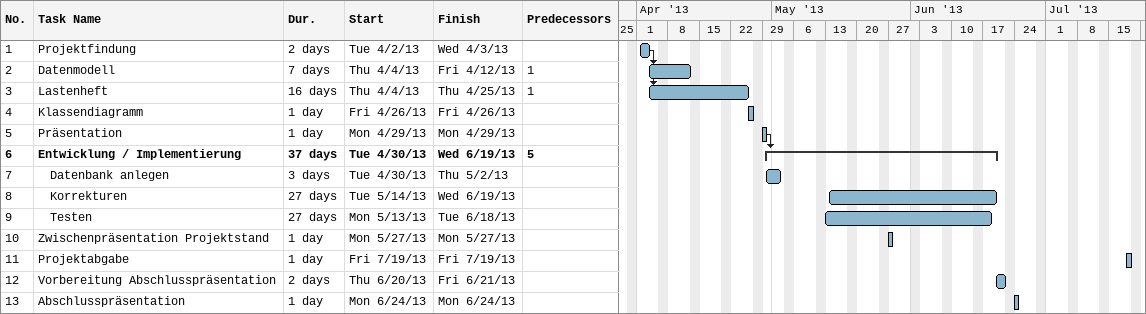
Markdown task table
| ID | Level | Task | Duration | Start | Finish | Predecessors |
|---|---|---|---|---|---|---|
| 1 | 1 | Projektfindung | 2d | 2013-04-02 | 2013-04-03 |  |
| 2 | 1 | Datenmodell | 7d | 2013-04-04 | 2013-04-12 | 1 |
| 3 | 1 | Lastenheft | 16d | 2013-04-04 | 2013-04-25 | 1 |
| 4 | 1 | Klassendiagramm | 1d | 2013-04-26 | 2013-04-26 |  |
| 5 | 1 | Präsentation | 1d | 2013-04-29 | 2013-04-29 |  |
| 6 | 1 | **Entwicklung / Implementierung** | 37d | 2013-04-30 | 2013-06-19 | 5 |
| 7 | 2 | Datenbank anlegen | 3d | 2013-04-30 | 2013-05-02 |  |
| 8 | 2 | Korrekturen | 27d | 2013-05-14 | 2013-06-19 |  |
| 9 | 2 | Testen | 27d | 2013-05-13 | 2013-06-18 |  |
| 10 | 1 | Zwischenpräsentation Projektstand | 1d | 2013-05-27 | 2013-05-27 |  |
| 11 | 1 | Projektabgabe | 1d | 2013-07-19 | 2013-07-19 |  |
| 12 | 1 | Vorbereitung Abschlusspräsentation | 2d | 2013-06-20 | 2013-06-21 |  |
| 13 | 1 | Abschlusspräsentation | 1d | 2013-06-24 | 2013-06-24 |  |
